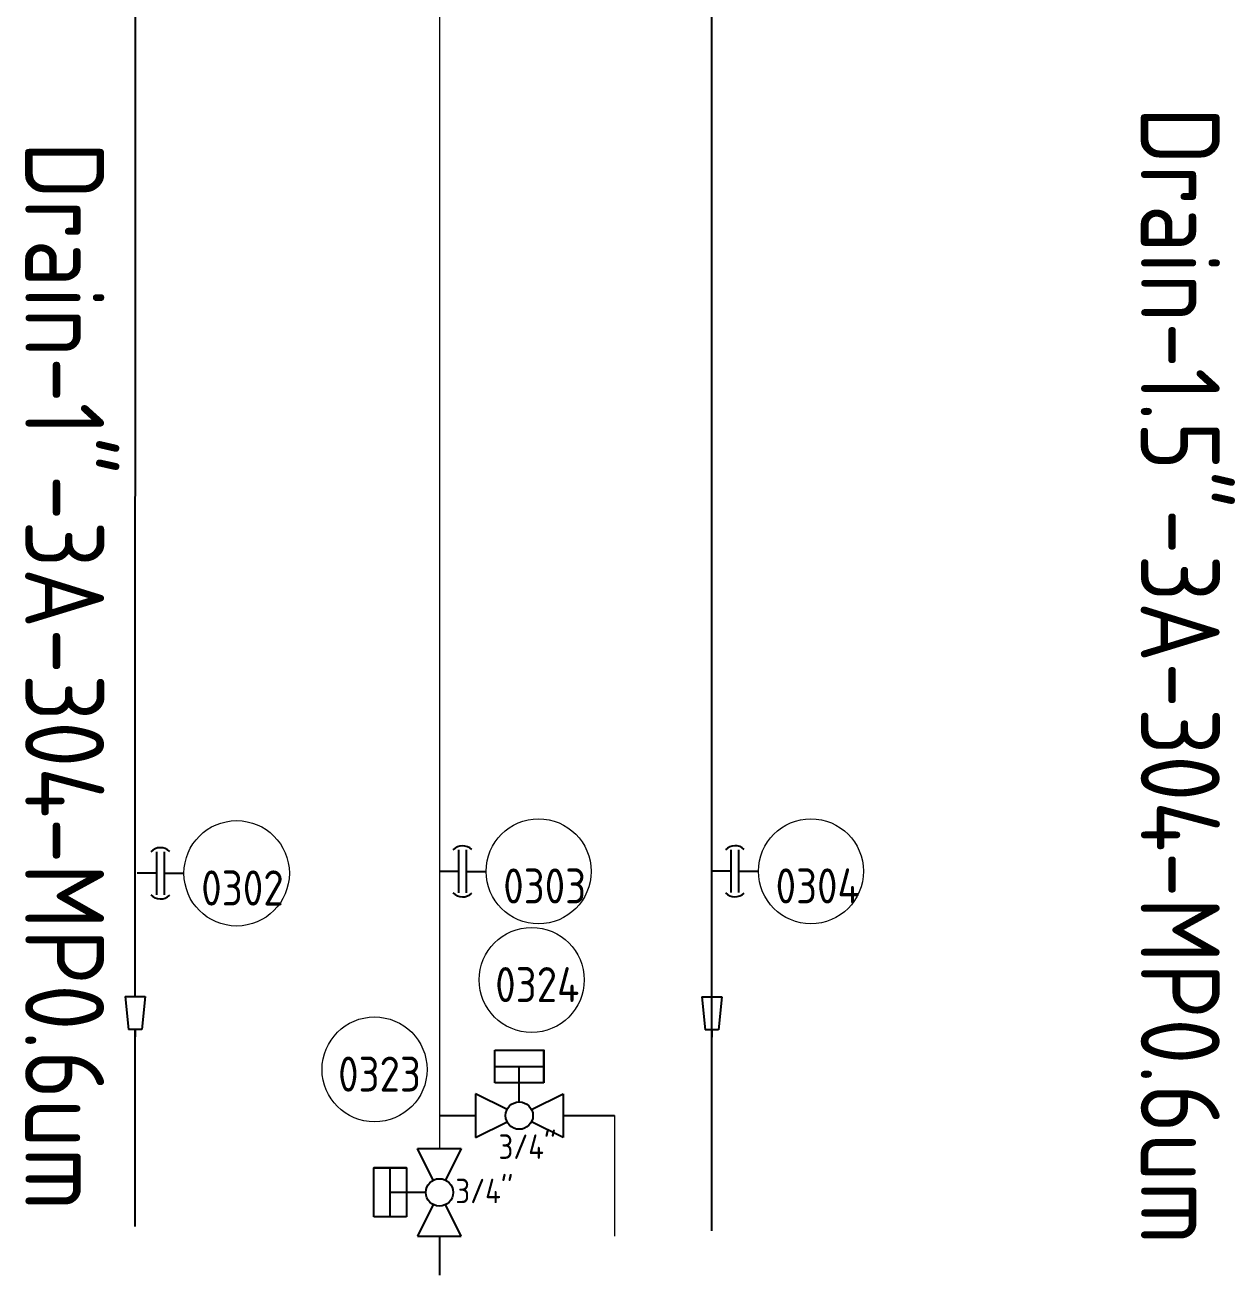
# Model space of a CAD drawing. Header units: millimetres. Extents: x -68339142 to 208, y -167 to 82456658.
# Drawn here: x -68327791.4 to -68327377.3, y 82447649.4 to 82448077.3 of the extents above; entities that cross this region are included whole.
import ezdxf

# ---------------------------------------------------------------- set-up
doc = ezdxf.new("R2010")
doc.units = ezdxf.units.MM
doc.header["$MEASUREMENT"] = 0
doc.layers.add('图层20排放管路DR', color=1, linetype='Continuous', lineweight=15)
doc.layers.add('排管', color=10, linetype='Continuous')
doc.styles.get("Standard").update_dxf_attribs({"font": 'gbenor.shx', "bigfont": 'gbcbig.shx'})

# ---------------------------------------------------------------- blocks, each defined once
blk = doc.blocks.new('卫生卡箍')
at = {"color": 0}
for p, q in [((5.008810341451317, -5.493456002679887), (5.008810341451317, 5.493456002674066)), ((6.991189658571966, -5.493456002679887), (6.991189658571966, 5.493456002674066)), ((5.008810341451317, 0), (0, 0)), ((6.991189658571966, 0), (12, 0))]:
    blk.add_line(p, q, dxfattribs=at)
for centre, start, end in [((5.969408355187625, 3.09718116131553), 46.47917323098144, 135.7809304604455), ((5.969408355187625, -3.09718116132135), 224.2190695395544, 313.5208267690186)]:
    blk.add_arc(centre, 3.467212193297144, start, end, dxfattribs=at)
blk = doc.blocks.new('*U69')
at = {"color": 1, "linetype": 'ByBlock', "lineweight": 9}
blk.add_circle((13.5, -1.77635683940025e-15), 13.5, dxfattribs=at)
at = {"color": 1, "linetype": 'ByBlock', "lineweight": 9, "flags": 1}
for tag, p in [('YQJ_ITEMID', (24.38943776185624, 7.984361569487646)), ('YQJ_CLASS_NAME', (24.3999337322457, 3.682376766385232)), ('品牌', (24.8201266641081, -0.6865745397071805)), ('供电电源', (24.91061420759434, -5.225861052161235)), ('控制方式', (25.04552130297452, -9.989354953061365)), ('量程上限', (24.77570711221415, -14.9326032799006)), ('量程下限', (24.64080013634884, -19.96572891749793)), ('输入信号类型1', (24.5918368282837, -25.28992703947256)), ('输入信号类型2', (24.41907406160681, -30.47782268224296))]:
    blk.add_attdef(tag, p, '', height=5, dxfattribs=at)
at = {"color": 1, "linetype": 'ByBlock', "lineweight": 13, "flags": 2}
blk.add_attdef('YQJ_CODE', (7.181431612304732, -0.3770963063832848), '', height=9, dxfattribs=at)
at = {"color": 1, "linetype": 'ByBlock', "lineweight": 13}
blk.add_attdef('YQJ_NO', (4.419494115506676, -8.260460470582805), '', height=9, dxfattribs=at)
at = {"color": 1, "linetype": 'ByBlock', "lineweight": 9}
blk.add_attdef('尺寸', (-11.61090940447393, -20.93206571894052), '', height=6.3, dxfattribs=at)
blk = doc.blocks.new('*U46')
at = {"color": 0}
for p, q in [((-6.32812684635428, 8.437499358731202), (-6.32812684635428, 16.8749993587312)), ((-6.32812684635428, 16.8749993587312), (6.32812315364572, 16.8749993587312)), ((-6.32812684635428, 12.6562493587312), (6.32812315364572, 12.6562493587312)), ((-1.8463542801328e-06, 3.515624358731202), (-1.8463542801328e-06, 12.6562493587312)), ((6.32812315364572, 8.437499358731202), (-6.32812684635428, 8.437499358731202)), ((-3.144472439715173, 1.572234655411648), (-11.25000184635428, 5.624999358731202)), ((-11.25000184635428, 5.624999358731202), (-11.25000184635428, -5.625000641268798)), ((3.144468746984785, 1.572234655411648), (11.24999815364572, 5.624999358731202)), ((11.24999815364572, 5.624999358731202), (11.24999815364572, -5.625000641268798)), ((-11.25000184635428, -5.625000641268798), (-3.144472439715173, -1.572235937949245)), ((11.24999815364572, -5.625000641268798), (3.144468746984785, -1.572235937949245))]:
    blk.add_line(p, q, dxfattribs=at)
blk.add_lwpolyline([(6.32812315364572, 8.437499358731202), (6.32812315364572, 8.437499358731202), (6.32812315364572, 16.8749993587312), (6.32812315364572, 16.8749993587312)], close=True, dxfattribs=at)
at = {"color": 1, "linetype": 'ByBlock', "lineweight": 9}
blk.add_circle((3.188586867150448, 34.91096737272962), 13.5, dxfattribs=at)
at = {"color": 0}
blk.add_circle((-1.8463542801328e-06, -6.412687980628107e-07), 3.515625, dxfattribs=at)
at = {"color": 1, "linetype": 'ByBlock', "lineweight": 9}
for tag, p, height, flags in [('YQJ_CODE', (-3.808470211547263, 37.32001185453949), 9, 2), ('YQJ_ITEMID', (12.30389252496513, -9.268028050291264), 5, 1), ('YQJ_CLASS_NAME', (12.34145168959367, -15.0460218663336), 5, 1), ('品牌', (13.51525420045436, -20.57112130539599), 5, 1), ('供电电源', (13.40854493904772, -26.41575940861708), 5, 1), ('控制方式', (13.72867290480644, -33.13547494261206), 5, 1), ('输出信号类型1', (14.1519754470537, -39.40720924178709), 5, 1), ('输出信号类型2', (13.98124049918988, -46.42557879951505), 5, 1)]:
    blk.add_attdef(tag, p, '', height=height, dxfattribs=dict(at, flags=flags))
for tag, p, height in [('YQJ_NO', (-6.174443849370288, 29.20556358035021), 9), ('尺寸', (-5.317735980704994, -11.1326095202879), 6.3)]:
    blk.add_attdef(tag, p, '', height=height, dxfattribs=at)
blk = doc.blocks.new('*U141')
at = {"color": 0}
for p, q in [((-5.625001230902847, 11.24999885015791), (5.624998769097151, 11.24999906391418)), ((-1.572236373573716, 3.144469520501763), (-5.625001230902847, 11.24999885015791)), ((5.624998769097151, 11.24999906391418), (1.572234219787176, 3.144469580248457)), ((-16.87500089690867, -6.328126363598362), (-16.87500113738448, 6.328123636401634)), ((-12.65625089690867, -6.32812628343976), (-12.65625113738447, 6.328123716560237)), ((-8.437501137384476, 6.328123796718839), (-8.43750089690867, -6.328126203281157)), ((-3.515626017146575, -1.10976278990453e-06), (-12.65625101714657, -1.283439761458878e-06)), ((-1.572236254080327, -3.144471666198194), (-5.625000803390302, -11.25000114984209)), ((5.624999196609696, -11.25000093608582), (1.572234339280565, -3.144471606451499)), ((-8.43750089690867, -6.328126203281157), (-16.87500089690867, -6.328126363598362)), ((-5.625000803390302, -11.25000114984209), (5.624999196609696, -11.25000093608582))]:
    blk.add_line(p, q, dxfattribs=at)
blk.add_lwpolyline([(-8.437501137384476, 6.328123796718839), (-8.437501137384476, 6.328123796718839), (-16.87500113738448, 6.328123636401634), (-16.87500113738448, 6.328123636401634)], close=True, dxfattribs=at)
at = {"color": 1, "linetype": 'ByBlock', "lineweight": 9}
blk.add_circle((-16.68107299242659, 31.61944907832954), 13.5, dxfattribs=at)
at = {"color": 0}
blk.add_circle((-1.01714657570701e-06, -1.042963954691319e-06), 3.515625, dxfattribs=at)
at = {"color": 1, "linetype": 'ByBlock', "lineweight": 9}
for tag, p, height, flags in [('YQJ_CODE', (-23.6781300711243, 34.02849356013941), 9, 2), ('YQJ_ITEMID', (12.30389252496513, -9.268028050291264), 5, 1), ('YQJ_CLASS_NAME', (12.34145168959367, -15.0460218663336), 5, 1), ('品牌', (13.51525420045436, -20.57112130539599), 5, 1), ('供电电源', (13.40854493904772, -26.41575940861708), 5, 1), ('控制方式', (13.72867290480644, -33.13547494261206), 5, 1), ('输出信号类型1', (14.1519754470537, -39.40720924178709), 5, 1), ('输出信号类型2', (13.98124049918988, -46.42557879951505), 5, 1)]:
    blk.add_attdef(tag, p, '', height=height, dxfattribs=dict(at, flags=flags))
for tag, p, height in [('YQJ_NO', (-26.04410370894733, 25.91404528595013), 9), ('尺寸', (4.123130661767208, -2.786114852921941), 6.3)]:
    blk.add_attdef(tag, p, '', height=height, dxfattribs=at)
blk = doc.blocks.new('*U50')
at = {"color": 0}
for p, q in [((-4.671136792762666e-16, -2.103692991928256), (0, 0)), ((-3.435912948164515, -2.103692991928255), (-2.286548733638487, -13.3620760428239)), ((3.435912948164515, -2.103692991928257), (2.28654873363939, -13.3620760428239)), ((-2.966976895907059e-15, -13.3620760428239), (-3.534771127924756e-15, -15.91919393456192))]:
    blk.add_line(p, q, dxfattribs=at)
for points in [[(-3.435912948164515, -2.103692991928255), (3.435912948164515, -2.103692991928257)], [(2.28654873363939, -13.3620760428239), (-2.286548733638487, -13.3620760428239)]]:
    blk.add_lwpolyline(points, dxfattribs=at)

msp = doc.modelspace()

# ---------------------------------------------------------------- linework, layer by layer
at = {"layer": '图层20排放管路DR'}
for p, q in [((-68327649.5562145, 82448110.64950909), (-68327649.55619958, 82447908.71616061)), ((-68327649.55620128, 82447931.69787349), (-68327649.55618362, 82447692.66760561)), ((-68327649.55618142, 82447662.72010562), (-68327649.55618043, 82447649.41029148))]:
    msp.add_line(p, q, dxfattribs=at)
at = {"layer": '排管'}
for p, q in [((-68327556.34143303, 82447664.48833196), (-68327556.28735466, 82448109.01945283)), ((-68327753.66163939, 82447744.72191809), (-68327753.51979996, 82448096.62125438)), ((-68327753.69334918, 82447666.05089322), (-68327753.66617729, 82447733.46353504)), ((-68327649.54754661, 82447703.955162), (-68327637.19576932, 82447703.95776087)), ((-68327607.24826933, 82447703.95884417), (-68327589.61611213, 82447703.95884417)), ((-68327649.54754661, 82447662.72010562), (-68327649.54754661, 82447649.41012998))]:
    msp.add_line(p, q, dxfattribs=at)
at = {"layer": '排管', "lineweight": 9}
msp.add_line((-68327589.61611213, 82447703.95884417), (-68327589.61611213, 82447662.7201299), dxfattribs=at)

# ---------------------------------------------------------------- block references
ref = msp.add_blockref('*U69', (-68327736.98658615, 82447786.91402857), dxfattribs=dict(xscale=1.33595186571, yscale=1.33595186571, zscale=1.33595186571))
ref.add_attrib('YQJ_NO', '0302', (-68327731.08235474, 82447775.87845099), dxfattribs={"color": 1, "linetype": 'ByBlock', "lineweight": 13, "height": 12.02356679139})
ref = msp.add_blockref('*U69', (-68327633.5755466, 82447787.5903789), dxfattribs=dict(xscale=1.331, yscale=1.331, zscale=1.331))
ref.add_attrib('YQJ_NO', '0303', (-68327627.69319993, 82447776.59570602), dxfattribs={"color": 1, "linetype": 'ByBlock', "lineweight": 13, "height": 11.979})
ref = msp.add_blockref('*U69', (-68327540.35694975, 82447787.60912088), dxfattribs=dict(xscale=1.331, yscale=1.331, zscale=1.331))
ref.add_attrib('YQJ_NO', '0304', (-68327534.47460307, 82447776.614448), dxfattribs={"color": 1, "linetype": 'ByBlock', "lineweight": 13, "height": 11.979})
for p, xscale, yscale, zscale in [((-68327753.01800855, 82447786.91402857), 1.33595186571, 1.33595186571, 1.33595186571), ((-68327649.54754661, 82447787.5903789), 1.331, 1.331, 1.331), ((-68327556.32894976, 82447787.60912088), 1.331, 1.331, 1.331)]:
    msp.add_blockref('卫生卡箍', p, dxfattribs=dict(xscale=xscale, yscale=yscale, zscale=zscale))
ref = msp.add_blockref('*U46', (-68327622.22201686, 82447703.95776175), dxfattribs=dict(xscale=1.331, yscale=1.331, zscale=1.331))
ref.add_attrib('YQJ_NO', '0324', (-68327630.44020163, 82447742.83036688), dxfattribs={"color": 1, "linetype": 'ByBlock', "lineweight": 9, "height": 11.979})
ref.add_attrib('尺寸', "3/4''", (-68327629.29992345, 82447689.14025848), dxfattribs={"color": 1, "linetype": 'ByBlock', "lineweight": 9, "height": 8.385300000000003})
for p in [(-68327753.67052221, 82447746.82561108), (-68327556.33142616, 82447746.74606997)]:
    msp.add_blockref('*U50', p)
ref = msp.add_blockref('*U141', (-68327649.5561914, 82447677.69385701), dxfattribs=dict(xscale=1.331, yscale=1.331, zscale=1.331))
ref.add_attrib('YQJ_NO', '0323', (-68327684.22089344, 82447712.18545128), dxfattribs={"color": 1, "linetype": 'ByBlock', "lineweight": 9, "height": 11.979})
ref.add_attrib('尺寸', "3/4''", (-68327644.0683045, 82447673.98553814), dxfattribs={"color": 1, "linetype": 'ByBlock', "lineweight": 9, "height": 8.385300000000003})

# ---------------------------------------------------------------- texts
at = {"layer": '排管', "char_height": 26.99268000000001, "attachment_point": 5, "rotation": 270}
for s, insert in [('Drain-1.5"-3A-304-MP0.6um', (-68327396.0314935, 82447854.55969125)), ('Drain-1"-3A-304-MP0.6um', (-68327777.87317829, 82447854.43422614))]:
    msp.add_mtext(s, dxfattribs=dict(at, insert=insert))

doc.saveas('drawing.dxf')
